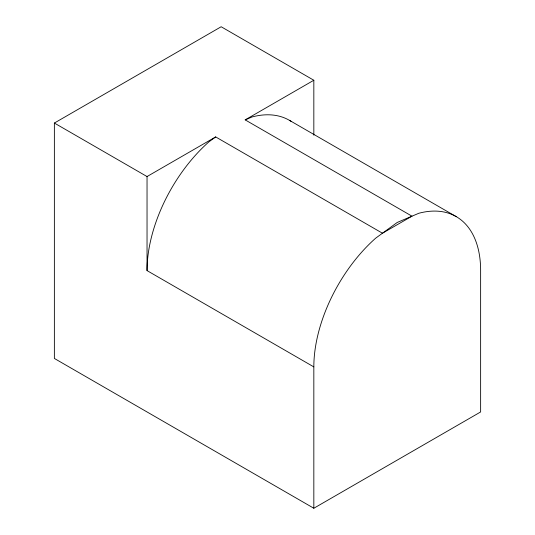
<?xml version="1.0" encoding="UTF-8"?>
<svg xmlns="http://www.w3.org/2000/svg" width="535" height="535" viewBox="0 0 535 535"><rect width="100%" height="100%" fill="white"/><g stroke="black" fill="none" stroke-linecap="round" stroke-linejoin="round"><path stroke-width="0.8" d="M313.831 135.188L313.831 80.25L245.19 119.88L411.99 216.18L382.471 233.22L215.679 136.92L208.851 141.902A117.941 68.092 -60 0 0 147.038 270.603L313.831 366.903L313.831 508.25L480.631 411.95L480.631 270.603A117.941 68.092 -60 0 0 418.818 213.271L397.231 222.453L375.644 238.195A117.941 68.092 -60 0 0 313.831 366.903M313.831 508.25L54.369 358.45L54.369 123.05L221.169 26.75L313.831 80.25M54.369 123.05L147.038 176.55L215.679 136.92M245.19 119.88L252.018 116.978A117.941 68.092 -60 0 1 291.461 121.585M289.408 120.315L456.201 216.615M147.038 176.55L147.038 270.603"/></g></svg>
